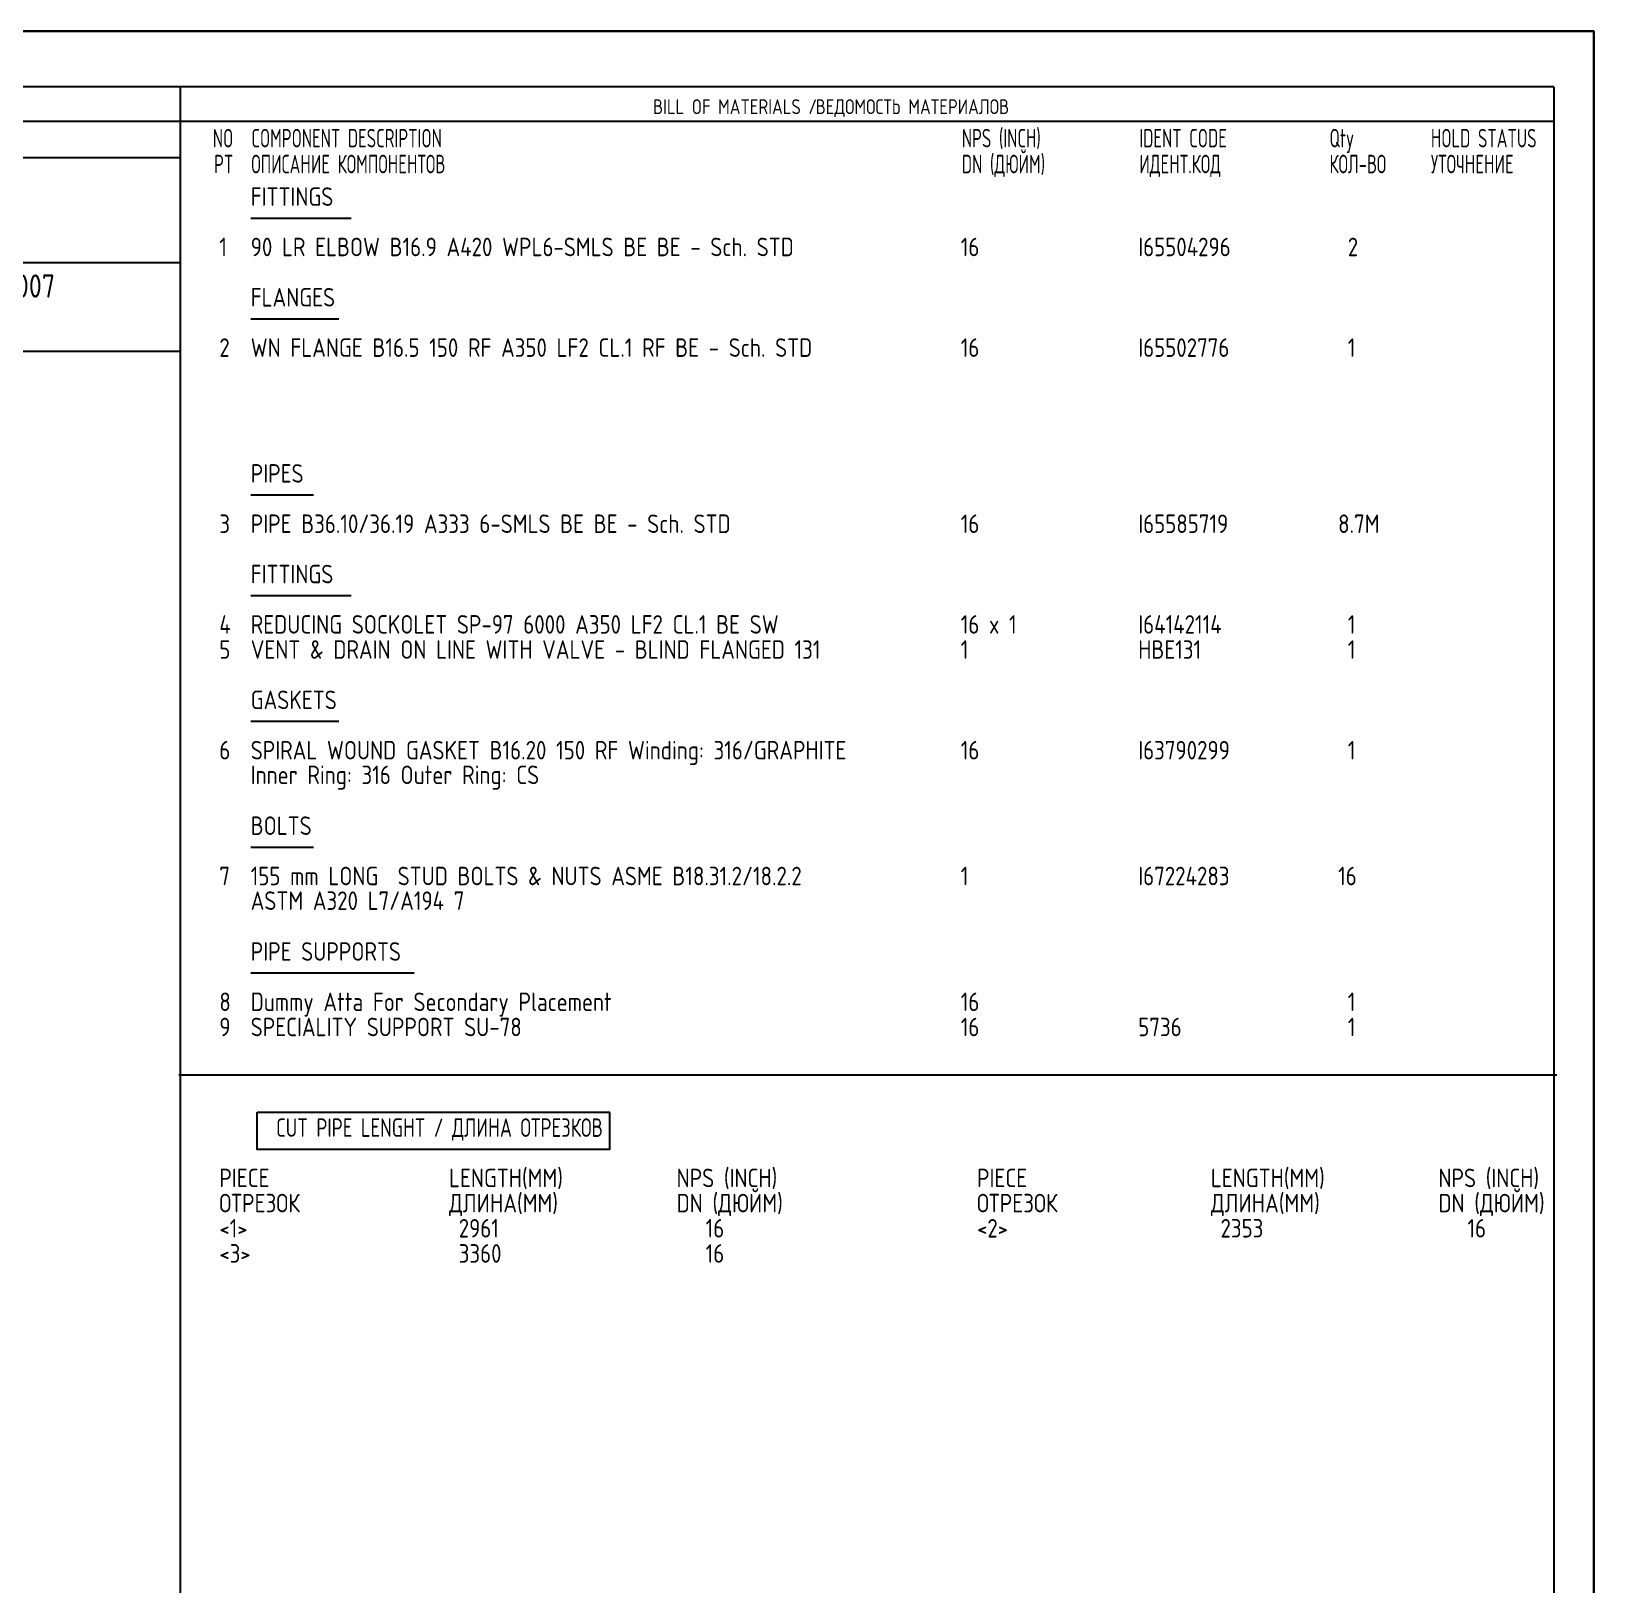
# Model space of a CAD drawing. Extents: x 0 to 594, y 0 to 420.
# Drawn here: x 382.7 to 594, y 210 to 420 of the extents above; entities that cross this region are included whole.
import ezdxf
from ezdxf.enums import TextEntityAlignment as Align

# ---------------------------------------------------------------- set-up
doc = ezdxf.new("R2010")
doc.units = 0
doc.header["$MEASUREMENT"] = 0
doc.linetypes.add('BORDER_2012_SLN$0$8001.Solid', pattern=[0])
for name, color, linetype in [('BORDER_2012_SLN$0$2', 7, 'Continuous'), ('BORDER_2012_SLN$0$GT_1', 7, 'Continuous'), ('GT_1', 7, 'Continuous')]:
    doc.layers.add(name, color=color, linetype=linetype)
for name, color, linetype, lineweight in [('BORDER_2012_SLN$0$BG_Level_1', 7, 'BORDER_2012_SLN$0$8001.Solid', 25), ('BORDER_2012_SLN$0$Level_1', 7, 'BORDER_2012_SLN$0$8001.Solid', 25), ('BORDER_2012_SLN$0$Level_18', 7, 'BORDER_2012_SLN$0$8001.Solid', 25)]:
    doc.layers.add(name, color=color, linetype=linetype, lineweight=lineweight)
doc.styles.add('BORDER_2012_SLN$0$GOST type A', font='GOST type A')
doc.styles.add('BORDER_2012_SLN$0$HTX1', font='')
doc.styles.add('HTX1', font='')
doc.styles.get('BORDER_2012_SLN$0$HTX1').set_extended_font_data('GOST type A')
doc.styles.get('HTX1').set_extended_font_data('GOST type A')

# ---------------------------------------------------------------- blocks, each defined once
blk = doc.blocks.new('BORDER_2012_SLN')
at = {"layer": 'BORDER_2012_SLN$0$2'}
blk.add_line((162.42, 407.85), (588.6, 407.85), dxfattribs=at)
at = {"layer": 'BORDER_2012_SLN$0$Level_1', "color": 7, "lineweight": -3}
for p, q in [((588.6, 412.5), (25.4, 412.5)), ((402.9, 7.5), (402.9, 412.5)), ((588.6, 412.5), (588.6, 7.5)), ((402.75, 402.9), (188.39, 402.9)), ((402.9, 388.7), (162.37, 388.68)), ((402.9, 376.7), (25.4, 376.7))]:
    blk.add_line(p, q, dxfattribs=at)
at = {"layer": 'BORDER_2012_SLN$0$Level_18', "color": 7, "lineweight": -3, "flags": 128}
blk.add_lwpolyline([(0, 0), (0, 420), (594, 420), (594, 0)], close=True, dxfattribs=at)
at = {"layer": 'BORDER_2012_SLN$0$BG_Level_1', "color": 7, "style": 'BORDER_2012_SLN$0$GOST type A'}
for s, p in [('BILL OF MATERIALS / ', (466.8, 408.8)), ('ВЕДОМОСТЬ МАТЕРИАЛОВ', (488.8, 408.8))]:
    blk.add_text(s, height=2, dxfattribs=at).set_placement(p)
at = {"layer": 'BORDER_2012_SLN$0$GT_1', "style": 'BORDER_2012_SLN$0$HTX1', "width": 0.8}
for s, p in [('NO', (410.06, 404.3)), ('PT', (410.06, 400.8))]:
    blk.add_text(s, height=2.5, dxfattribs=at).set_placement(p, align=Align.RIGHT)
for s, p in [('COMPONENT DESCRIPTION', (412.5, 404.3)), ('NPS (INCH)', (508.56, 404.3)), ('IDENT CODE', (532.56, 404.3)), ('Qty', (558.27, 404.3)), ('HOLD STATUS', (571.99, 404.3)), ('DN (ДЮЙМ)', (508.56, 400.8)), ('ОПИСАНИЕ КОМПОНЕНТОВ', (412.5, 400.8)), ('ИДЕНТ.КОД', (532.56, 400.8)), ('КОЛ-ВО', (558.27, 400.8)), ('УТОЧНЕНИЕ', (571.99, 400.8))]:
    blk.add_text(s, height=2.5, dxfattribs=at).set_placement(p)

msp = doc.modelspace()

# ---------------------------------------------------------------- linework, layer by layer
at = {"layer": 'GT_1', "flags": 128}
for points in [[(0, 0), (594, 0), (594, 420), (0, 420), (0, 0)], [(426.014, 394.704), (412.414, 394.704)], [(424.314, 381.099), (412.414, 381.099)], [(420.914, 357.289), (412.414, 357.289)], [(426.014, 343.684), (412.414, 343.684)], [(424.314, 326.677), (412.414, 326.677)], [(420.914, 309.67), (412.414, 309.67)], [(434.514, 292.663), (412.414, 292.663)], [(402.7, 278.947), (589, 278.947)], [(413.271, 273.901), (460.914, 273.901), (460.914, 268.854), (413.271, 268.854), (413.271, 273.901)]]:
    msp.add_lwpolyline(points, dxfattribs=at)

# ---------------------------------------------------------------- block references
at = {"linetype": 'Continuous'}
msp.add_blockref('BORDER_2012_SLN', (0, 0), dxfattribs=at)

# ---------------------------------------------------------------- texts
at = {"layer": 'GT_1', "style": 'HTX1'}
for s, height, width, p in [('FITTINGS', 2.5, 1.02, (412.414, 396.395)), ('  1', 2.5, 1.02, (405.557, 389.592)), ('90 LR ELBOW B16.9 A420 WPL6-SMLS BE BE - Sch. STD', 2.5, 1.02, (412.414, 389.592)), ('16', 2.5, 1.02, (508.414, 389.592)), ('I65504296', 2.5, 1.02, (532.414, 389.592)), ('  2', 2.5, 1.02, (558.129, 389.592)), ('SLN-2725-4141-25-F-2007', 3.125, 1.02, (345, 384)), ('FLANGES', 2.5, 1.02, (412.414, 382.789)), ('  2', 2.5, 1.02, (405.557, 375.986)), ('WN FLANGE B16.5 150 RF A350 LF2 CL.1 RF BE - Sch. STD', 2.5, 1.02, (412.414, 375.986)), ('16', 2.5, 1.02, (508.414, 375.986)), ('I65502776', 2.5, 1.02, (532.414, 375.986)), ('  1', 2.5, 1.02, (558.129, 375.986)), ('PIPES', 2.5, 1.02, (412.414, 358.98)), ('  3', 2.5, 1.02, (405.557, 352.177)), ('PIPE B36.10/36.19 A333 6-SMLS BE BE - Sch. STD', 2.5, 1.02, (412.414, 352.177)), ('16', 2.5, 1.02, (508.414, 352.177)), ('I65585719', 2.5, 1.02, (532.414, 352.177)), (' 8.7M', 2.5, 1.02, (558.129, 352.177)), ('FITTINGS', 2.5, 1.02, (412.414, 345.374)), ('  4', 2.5, 1.02, (405.557, 338.571)), ('REDUCING SOCKOLET SP-97 6000 A350 LF2 CL.1 BE SW', 2.5, 1.02, (412.414, 338.571)), ('16 x 1', 2.5, 1.02, (508.414, 338.571)), ('I64142114', 2.5, 1.02, (532.414, 338.571)), ('  1', 2.5, 1.02, (558.129, 338.571)), ('  5', 2.5, 1.02, (405.557, 335.17)), ('VENT & DRAIN ON LINE WITH VALVE - BLIND FLANGED 131', 2.5, 1.02, (412.414, 335.17)), ('1', 2.5, 1.02, (508.414, 335.17)), ('HBE131', 2.5, 1.02, (532.414, 335.17)), ('  1', 2.5, 1.02, (558.129, 335.17)), ('GASKETS', 2.5, 1.02, (412.414, 328.367)), ('  6', 2.5, 1.02, (405.557, 321.565)), ('SPIRAL WOUND GASKET B16.20 150 RF Winding: 316/GRAPHITE', 2.5, 1.02, (412.414, 321.565)), ('16', 2.5, 1.02, (508.414, 321.565)), ('I63790299', 2.5, 1.02, (532.414, 321.565)), ('  1', 2.5, 1.02, (558.129, 321.565)), ('Inner Ring: 316 Outer Ring: CS', 2.5, 1.02, (412.414, 318.231)), ('BOLTS', 2.5, 1.02, (412.414, 311.361)), ('  7', 2.5, 1.02, (405.557, 304.558)), ('155 mm LONG  STUD BOLTS & NUTS ASME B18.31.2/18.2.2', 2.5, 1.02, (412.414, 304.558)), ('1', 2.5, 1.02, (508.414, 304.558)), ('I67224283', 2.5, 1.02, (532.414, 304.558)), (' 16', 2.5, 1.02, (558.129, 304.558)), ('ASTM A320 L7/A194 7', 2.5, 1.02, (412.414, 301.224)), ('PIPE SUPPORTS', 2.5, 1.02, (412.414, 294.354)), ('  8', 2.5, 1.02, (405.557, 287.551)), ('Dummy Atta For Secondary Placement', 2.5, 1.02, (412.414, 287.551)), ('16', 2.5, 1.02, (508.414, 287.551)), ('  1', 2.5, 1.02, (558.129, 287.551)), ('  9', 2.5, 1.02, (405.557, 284.15)), ('SPECIALITY SUPPORT SU-78', 2.5, 1.02, (412.414, 284.15)), ('16', 2.5, 1.02, (508.414, 284.15)), ('5736', 2.5, 1.02, (532.414, 284.15)), ('  1', 2.5, 1.02, (558.129, 284.15)), ('CUT PIPE LENGHT / ДЛИНА ОТРЕЗКОВ', 2.5, 0.9, (415.843, 270.544)), ('  PIECE', 2.5, 1.02, (405.557, 263.741)), ('    LENGTH(MM)', 2.5, 1.02, (434, 263.741)), ('NPS (INCH)', 2.5, 1.02, (470, 263.741)), ('  PIECE', 2.5, 1.02, (508, 263.741)), ('    LENGTH(MM)', 2.5, 1.02, (537, 263.741)), ('NPS (INCH)', 2.5, 1.02, (573, 263.741)), ('  ОТРЕЗОК', 2.5, 1.02, (405.557, 260.34)), ('    ДЛИНА(MM)', 2.5, 1.02, (434, 260.34)), ('DN (ДЮЙМ)', 2.5, 1.02, (470, 260.34)), ('  ОТРЕЗОК', 2.5, 1.02, (508, 260.34)), ('    ДЛИНА(MM)', 2.5, 1.02, (537, 260.34)), ('DN (ДЮЙМ)', 2.5, 1.02, (573, 260.34)), ('  <1>', 2.5, 1.02, (405.557, 256.939)), ('     2961', 2.5, 1.02, (434, 256.939)), ('   16', 2.5, 1.02, (470, 256.939)), ('  <2>', 2.5, 1.02, (508, 256.939)), ('     2353', 2.5, 1.02, (537, 256.939)), ('   16', 2.5, 1.02, (573, 256.939)), ('  <3>', 2.5, 1.02, (405.557, 253.537)), ('     3360', 2.5, 1.02, (434, 253.537)), ('   16', 2.5, 1.02, (470, 253.537))]:
    msp.add_text(s, height=height, dxfattribs=dict(at, width=width)).set_placement(p)

doc.saveas('drawing.dxf')
